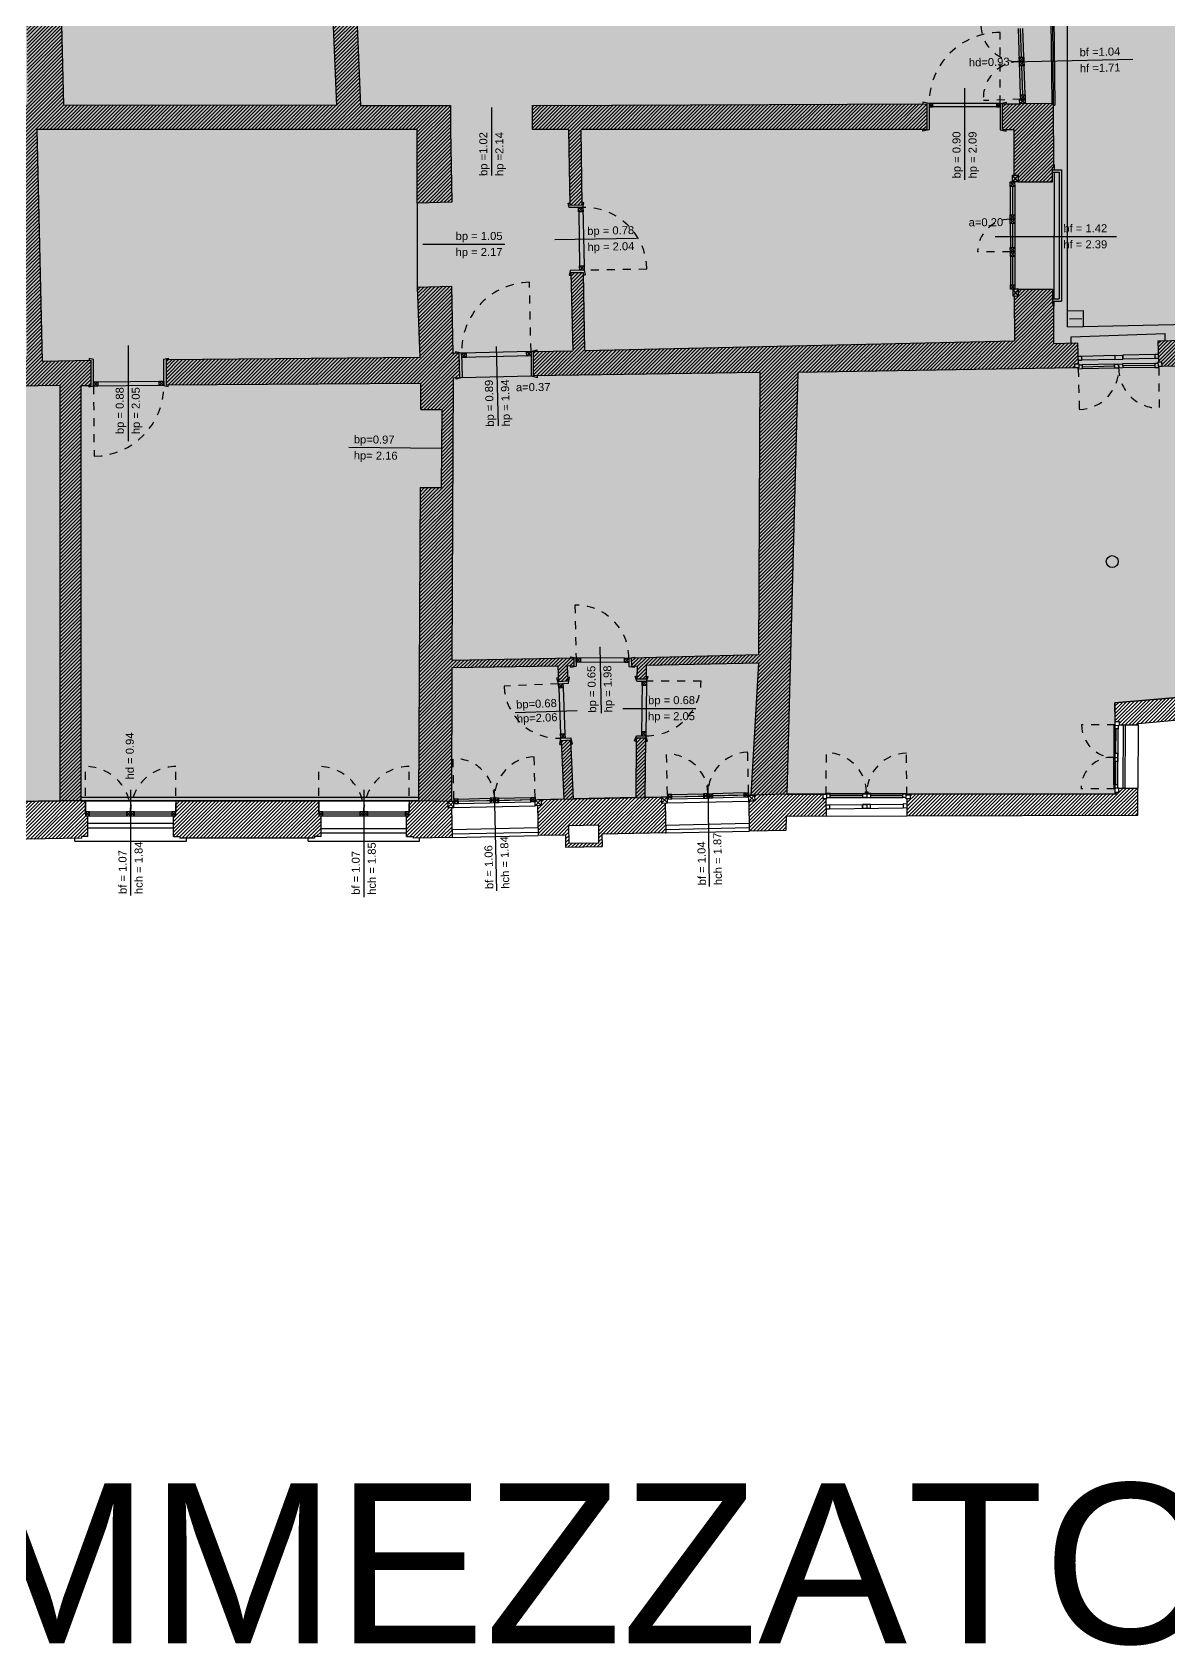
# Model space of a CAD drawing. Header units: millimetres. Extents: x -69 to 235, y 2 to 992.
# Drawn here: x 21.92 to 36.12, y 470.61 to 490.78 of the extents above; entities that cross this region are included whole.
import ezdxf
from ezdxf.enums import TextEntityAlignment as Align

# ---------------------------------------------------------------- set-up
doc = ezdxf.new("R2010")
doc.units = ezdxf.units.MM
doc.header["$LTSCALE"] = 0.01
doc.linetypes.add('HIDDEN2', pattern=[4.7625, 3.175, -1.5875])
for name, color, linetype in [('ob__L_grafica', 250, 'Continuous'), ('ob_A_linea_proiezione', 251, 'HIDDEN2'), ('ob_A_linea_v2', 251, 'Continuous'), ('ob_A_muro', 1, 'Continuous'), ('ob_A_muro_r', 252, 'Continuous'), ('ob_cornici corrette', 3, 'Continuous'), ('ob_Q 1_50', 250, 'Continuous'), ('ob_retino chiaro', 254, 'Continuous'), ('ob_serramento_s', 3, 'Continuous')]:
    doc.layers.add(name, color=color, linetype=linetype)
doc.styles.add('STYLE1', font='arial.ttf')
doc.styles.add('Testo L', font='arial.ttf', dxfattribs={"height": 2.5})

msp = doc.modelspace()

# ---------------------------------------------------------------- hatches: boundary and pattern name
at = {"layer": 'ob_A_muro_r'}
h = msp.add_hatch(dxfattribs=at)
h.set_pattern_fill('ANSI31', color=256, scale=0.01)
h.paths.add_polyline_path([(26.1307, 498.5451), (22.1535, 498.5451), (22.1452, 498.6888), (21.7087, 498.6656), (21.7151, 498.5451), (21.4551, 498.5451), (21.4551, 498.202), (21.7593, 498.202), (21.9122, 494.365), (21.1162, 494.3648), (21.1168, 493.8316), (21.827, 493.8471), (21.8614, 489.8838), (21.1693, 489.9104), (21.1733, 489.5471), (21.8253, 489.5656), (21.8523, 486.7065), (21.4552, 486.6876), (21.4627, 486.3475), (22.2652, 486.3606), (22.2652, 481.1726), (21.3759, 481.1585), (21.3766, 481.1236), (21.3341, 481.1227), (21.3357, 481.0207), (21.3365, 480.9707), (21.2865, 480.9699), (21.2904, 480.7079), (21.3919, 480.7096), (21.3923, 480.6853), (22.5336, 480.7036), (22.5336, 480.7236), (22.6152, 480.7236), (22.6155, 480.9856), (22.5855, 480.9856), (22.5855, 481.0356), (22.5855, 481.1726), (22.528, 481.1726), (22.528, 486.3606), (22.6555, 486.3618), (22.6559, 486.6768), (22.0445, 486.6661), (21.9789, 489.5616), (26.732, 489.5616), (26.732, 488.6387), (27.1648, 488.6532), (27.1457, 489.5616), (27.1457, 489.8627), (26.0257, 489.8595), (25.966, 491.2642), (25.6635, 491.2513), (25.7226, 489.8595), (22.3097, 489.8665), (22.2148, 493.6903), (25.5623, 493.7007), (25.5852, 493.1025, 0.0001712), (25.5852, 493.1023), (25.5997, 492.7803), (25.6232, 492.2005), (25.9256, 492.2133), (25.9022, 492.7932), (25.8877, 493.116), (25.8656, 493.6135), (25.8683, 493.7016), (26.9009, 493.7025), (28.6181, 493.6969), (30.2153, 493.705), (30.5454, 493.6987), (30.9535, 493.7124), (31.2615, 493.7089), (31.5502, 493.7127), (31.8296, 493.7149), (32.1851, 493.7159), (32.4329, 493.7194), (32.842, 493.7236), (32.842, 493.7356), (32.857, 493.7356), (32.9104, 493.9328), (32.9421, 494.0782), (32.9594, 494.1593), (32.9194, 494.1593), (32.9194, 494.2043), (32.9178, 494.3645), (32.7528, 494.3627), (32.753, 494.3527), (32.653, 494.3516), (32.6527, 494.3716), (32.3478, 494.3685), (32.3479, 494.3535), (27.2038, 494.357), (26.9848, 494.3572), (22.4113, 494.3603), (22.19, 498.202), (26.1307, 498.202)])
h = msp.add_hatch(dxfattribs=at)
h.set_pattern_fill('ANSI31', color=256, scale=0.01)
h.paths.add_polyline_path([(29.8278, 481.1438), (29.7828, 481.1431), (29.7818, 481.2181), (29.5813, 481.214), (29.5884, 481.9534), (29.4685, 481.9548), (29.4613, 481.2115), (28.6844, 481.1951), (28.6505, 481.9287), (28.5307, 481.9231), (28.5645, 481.1926), (28.2791, 481.1866), (28.2803, 481.1116), (28.2354, 481.1109), (28.2435, 480.7365), (28.5844, 480.7437), (28.5844, 480.5937), (29.0407, 480.602), (29.0396, 480.7532), (29.8357, 480.77)])
h.paths.add_polyline_path([(29.0014, 480.8653), (28.9994, 480.6477), (28.6242, 480.6428), (28.6229, 480.8571)], flags=16)
h.paths.add_polyline_path([(31.4858, 486.524), (34.9499, 486.5819), (34.9487, 486.6319), (34.9891, 486.6328), (34.9822, 486.8939), (34.6812, 486.8863), (34.6812, 487.3817), (34.6712, 487.3817), (34.6712, 487.5665), (34.2432, 487.565), (34.2429, 487.48), (34.1914, 487.4802), (34.1933, 486.9202), (28.8241, 486.7991), (28.8079, 487.7711), (28.6502, 487.768), (28.6739, 486.7958), (28.1825, 486.7847), (28.1858, 486.4821), (31.0107, 486.523), (30.9961, 482.9945), (29.4047, 482.954), (29.4064, 482.8533), (29.4773, 482.8564), (29.4758, 482.6966), (29.5956, 482.6955), (29.5972, 482.8616), (30.9956, 482.8933), (30.9013, 481.2419), (30.9468, 481.2425), (30.9478, 481.1675), (30.8728, 481.1666), (30.8805, 480.792), (31.3382, 480.8016), (31.3427, 480.9764), (31.8403, 480.9796), (31.8381, 481.199), (31.8001, 481.1992), (31.8003, 481.2537), (31.3499, 481.2536)])
h.paths.add_polyline_path([(27.1639, 482.8318), (28.4876, 482.8532), (28.4963, 482.6643), (28.6161, 482.6699), (28.6076, 482.8551), (28.6879, 482.8564), (28.6862, 482.9564), (27.1644, 482.931), (27.1812, 486.4595), (27.2626, 486.4614), (27.2558, 486.764), (27.1743, 486.7626), (27.1609, 487.6048), (26.732, 487.5926), (26.762, 486.7117), (23.5922, 486.6839), (23.5925, 486.3688), (26.7729, 486.39), (26.7713, 486.062), (27.0391, 486.062), (27.0307, 485.0859), (26.7667, 485.0859), (26.748, 481.1726), (26.628, 481.1726), (26.628, 481.0356), (26.628, 480.9856), (26.598, 480.9856), (26.5976, 480.7236), (26.6792, 480.7236), (26.6792, 480.7036), (27.1682, 480.7139), (27.1603, 481.0876), (27.1153, 481.087), (27.1142, 481.162), (27.159, 481.1626)])
h.paths.add_polyline_path([(33.0972, 489.8801), (28.1707, 489.8627), (28.1707, 489.5616), (28.6205, 489.5616), (28.6363, 488.6156), (28.7938, 488.6179), (28.7781, 489.5616), (33.0975, 489.5616)])
h.paths.add_polyline_path([(34.6795, 489.8903), (34.3299, 489.8852), (34.2599, 489.8828), (34.2599, 489.8832), (34.0456, 489.8826), (34.0458, 489.5616), (34.1844, 489.5616), (34.1868, 488.9902), (34.2413, 488.9904), (34.2416, 488.9054), (34.6713, 488.9067), (34.6712, 489.0917), (34.6812, 489.0917)])
h.paths.add_polyline_path([(34.65, 492.472), (34.2418, 492.4662), (34.2433, 492.4237), (34.1875, 492.4218), (34.2373, 490.9619), (34.2931, 490.9638), (34.2945, 490.9229), (34.6677, 490.9267)])
h.paths.add_polyline_path([(34.6133, 494.4745), (34.2726, 494.4743), (34.2726, 494.4132), (34.2527, 494.4132), (34.2526, 494.3875), (34.0926, 494.3859), (34.0941, 494.2248), (34.0941, 494.1798), (34.0491, 494.1798), (34.0956, 493.8455), (34.1119, 493.7479), (34.1419, 493.7482), (34.143, 493.6882), (34.151, 493.5164), (34.206, 493.5183), (34.2074, 493.4758), (34.6154, 493.4817)])
h.paths.add_polyline_path([(34.6091, 496.5496), (34.2899, 496.5496), (34.2899, 496.4813), (34.2489, 496.4815), (34.2551, 496.1254), (34.2899, 496.1257), (34.2899, 496.0547), (34.6101, 496.0547)])
h.paths.add_polyline_path([(34.6148, 498.5955), (34.3649, 498.6033), (34.3686, 498.7232), (34.2452, 498.727), (34.2344, 498.5385), (34.0801, 498.5386), (34.0803, 498.3409), (34.0809, 498.3014), (34.0803, 498.2954), (34.0803, 498.2112), (34.27, 498.2072), (34.27, 498.1909), (34.2899, 498.1909), (34.2899, 498.1325), (34.6058, 498.1325)])
h = msp.add_hatch(dxfattribs=at)
h.set_pattern_fill('ANSI31', color=256, scale=0.01)
h.paths.add_polyline_path([(40.1378, 487.0484), (39.0705, 487.0326), (39.0786, 486.7256), (39.1175, 486.7269), (39.1192, 486.6769), (39.4516, 486.6882), (39.5188, 484.3306), (39.1064, 484.3188), (39.1107, 484.1689), (39.6616, 484.1846), (39.6015, 486.6933), (39.7101, 486.6969), (40.1027, 486.7034), (40.1019, 486.7534), (40.1428, 486.7541)])
h.paths.add_polyline_path([(38.0623, 486.9974), (36.3196, 486.9278), (35.9906, 486.9195), (35.9976, 486.6522), (36.037, 486.6534), (36.0385, 486.6042), (36.4226, 486.6132), (37.6379, 486.6426), (37.7096, 484.129), (38.3609, 484.1522), (38.3567, 484.2974), (37.8553, 484.2831), (37.7879, 486.6462), (38.0306, 486.6521), (38.0293, 486.7021), (38.0701, 486.7031)])
h = msp.add_hatch(dxfattribs=at)
h.set_pattern_fill('ANSI31', color=256, scale=0.01)
h.paths.add_polyline_path([(40.0643, 482.7313), (40.0251, 482.7279), (40.0208, 482.7778), (39.7139, 482.7528), (39.7048, 483.0719), (39.225, 483.0583), (39.2348, 482.7136), (37.8624, 482.6015), (37.8664, 482.5517), (37.8266, 482.5486), (37.845, 482.3223), (40.0803, 482.5048)])
h.paths.add_polyline_path([(36.8277, 482.4669), (36.7902, 482.4637), (36.786, 482.5135), (36.7379, 482.5097), (35.4498, 482.3957), (35.4538, 482.1606), (35.5038, 482.1607), (35.5039, 482.1205), (35.7397, 482.1205), (35.7397, 482.138), (36.7623, 482.2338), (36.8484, 482.2409)])
h.paths.add_polyline_path([(35.736, 481.331), (35.4997, 481.331), (35.499, 481.2805), (35.4649, 481.2809), (35.4652, 481.2554), (32.8904, 481.2543), (32.8898, 481.1973), (32.8501, 481.1977), (32.8502, 480.9832), (35.7344, 480.9922)])
h = msp.add_hatch(dxfattribs=at)
h.set_pattern_fill('ANSI31', color=256, scale=0.01)
h.paths.add_polyline_path([(25.53, 480.9856), (25.5, 480.9856), (25.5, 481.0356), (25.5, 481.1726), (23.7135, 481.1726), (23.7135, 481.0356), (23.7135, 480.9856), (23.6835, 480.9856), (23.6832, 480.7236), (23.7648, 480.7236), (23.7648, 480.7036), (25.448, 480.7036), (25.448, 480.7236), (25.5296, 480.7236)])
at = {"layer": 'ob_retino chiaro'}
h = msp.add_hatch(color=256, dxfattribs=at)
h.dxf.hatch_style = 1
h.paths.add_polyline_path([(11.7456, 506.9862), (16.8335, 506.9774), (21.4173, 506.9699), (21.7543, 506.9847), (25.8735, 507.0788), (26.3786, 506.8855), (29.783, 506.8892), (29.9229, 506.8766), (30.2803, 506.9175), (34.3287, 506.9079), (34.7526, 506.9069), (39.5387, 506.8813), (40.0167, 506.8671), (44.4451, 506.7996), (44.595, 506.7955), (49.6339, 506.6701), (49.7833, 483.6982), (46.6681, 483.3702), (44.8716, 483.2413), (42.0766, 483.0311), (41.6272, 483.0107), (41.3171, 482.8837), (39.7139, 482.7528), (37.8107, 482.5955), (35.4498, 482.3957), (35.4503, 481.2554), (31.3499, 481.2537), (30.9013, 481.2419), (29.5812, 481.2071), (27.159, 481.163), (26.748, 481.1726), (23.7135, 481.1726), (22.2652, 481.1726), (18.2537, 481.1084), (13.7752, 480.9835), (12.777, 480.9518), (12.7606, 481.9534), (12.725, 484.1318), (12.7277, 486.1462), (12.6557, 489.5399), (12.5782, 490.0164), (12.4245, 493.8593), (12.6822, 494.3622), (12.4809, 498.2797), (12.2454, 498.6474), (12.0534, 501.4529), (11.8126, 505.6122)])
h.paths.add_polyline_path([(27.2312, 500.4214), (27.205, 496.4409), (27.2037, 494.3477), (32.3355, 494.3535), (32.3479, 494.3537), (32.3478, 494.3685), (32.653, 494.3716), (32.653, 494.3516), (32.753, 494.3527), (32.7528, 494.3627), (32.9178, 494.3645), (34.0926, 494.3859), (34.2526, 494.3875), (34.2526, 494.4132), (34.2726, 494.4132), (34.2726, 494.4743), (34.6133, 494.4745), (34.6058, 498.1325), (34.6148, 498.5955), (34.6587, 500.0199), (28.9932, 500.0518), (28.988, 500.422)], flags=16)

# ---------------------------------------------------------------- linework, layer by layer
at = {"layer": 'ob_A_linea_proiezione'}
for p, q in [((34.0156, 489.8867), (34.0156, 490.7751)), ((34.273, 489.9387), (33.8059, 489.9228)), ((34.1428, 488.0304), (33.7342, 488.0304)), ((28.1527, 486.7855), (28.1327, 487.6524)), ((34.9901, 486.5679), (35.0038, 486.0613)), ((35.9982, 486.5869), (36.0013, 486.0801)), ((22.6855, 486.354), (22.6928, 485.4769)), ((28.7003, 483.6167), (28.7162, 482.9585)), ((28.4969, 482.6345), (27.8156, 482.603)), ((30.2778, 482.6658), (29.5958, 482.6655)), ((28.2035, 481.2154), (28.193, 481.7226)), ((29.8563, 481.2491), (29.8458, 481.7564)), ((30.8711, 481.2715), (30.8605, 481.7787)), ((22.5855, 481.0356), (22.5855, 481.5996)), ((23.7135, 481.0356), (23.7135, 481.5996)), ((25.5, 481.0356), (25.5, 481.5996)), ((26.628, 481.0356), (26.628, 481.5996)), ((27.1888, 481.193), (27.1783, 481.7002))]:
    msp.add_line(p, q, dxfattribs=at)
for points in [[(29.602, 487.8144), (28.8143, 487.8013)], [(35.4539, 482.1205), (35.0328, 482.1205)], [(31.8403, 481.2491), (31.845, 481.7721)], [(32.8503, 481.2476), (32.8448, 481.7651)], [(35.4496, 481.3212), (35.0285, 481.3212)]]:
    msp.add_lwpolyline(points, dxfattribs=at)
for centre, radius, start, end in [((34.241, 490.877), 0.4674, 181.95289, 271.90908), ((34.0156, 489.8867), 0.8884, 90, 180.07337), ((34.2616, 489.9529), 0.4567, 90.58322, 183.77901), ((28.8152, 487.8013), 0.7868, 0.95352, 90.95326), ((34.1451, 488.0294), 0.4109, 90.38749, 179.86588), ((28.1527, 486.7855), 0.8672, 91.32087, 181.32087), ((34.9902, 486.5672), 0.5061, 271.54031, 1.49377), ((35.9955, 486.5794), 0.4993, 179.88612, 270.66564), ((22.6855, 486.354), 0.8771, 270.47579, 0.47579), ((28.7162, 482.9585), 0.6584, 359.69343, 91.38746), ((28.4969, 482.6345), 0.682, 182.65079, 272.65079), ((29.5958, 482.6655), 0.682, 269.44111, 0.02517), ((35.4391, 482.1207), 0.4063, 180.03227, 269.66942), ((28.2133, 481.2057), 0.5172, 92.24371, 180.24349), ((29.8563, 481.2491), 0.5073, 1.13857, 91.18824), ((30.8808, 481.2619), 0.5172, 92.24293, 180.29397), ((31.842, 481.2677), 0.5044, 1.86153, 89.65955), ((32.8516, 481.259), 0.5061, 90.76806, 177.15983), ((35.4132, 481.3304), 0.3848, 86.49188, 181.37671), ((22.5855, 481.0356), 0.564, 354.91385, 90), ((23.7135, 481.0356), 0.564, 90, 185.08615), ((25.5, 481.0356), 0.564, 354.91385, 90), ((26.628, 481.0356), 0.564, 90, 185.08615), ((27.1888, 481.193), 0.5073, 1.1589, 91.1884)]:
    msp.add_arc(centre, radius, start, end, dxfattribs=at)
at = {"layer": 'ob_A_linea_v2'}
for p, q in [((34.8587, 487.0945), (34.8587, 499.8215)), ((34.2711, 489.9937), (34.2429, 490.822)), ((34.3261, 489.9956), (34.2978, 490.8239)), ((34.6712, 489.0578), (34.7819, 489.0578)), ((34.6712, 489.0287), (34.7528, 489.0287)), ((34.6812, 489.1219), (34.6912, 489.1219)), ((34.6912, 489.1219), (34.6912, 489.0578)), ((34.6912, 489.0287), (34.6913, 488.2368)), ((34.7528, 489.0287), (34.7528, 487.4447)), ((34.7819, 489.0578), (34.7819, 487.4156)), ((34.1418, 488.8501), (34.1422, 488.4951)), ((34.1968, 488.8502), (34.1971, 488.4954)), ((26.732, 488.6387), (26.732, 487.5926)), ((34.1425, 488.3853), (34.1436, 488.0852)), ((34.1975, 488.3854), (34.1985, 488.0855)), ((34.6912, 487.4447), (34.6913, 488.2368)), ((34.143, 487.9754), (34.1433, 487.6203)), ((34.198, 487.9755), (34.1982, 487.6206)), ((34.6712, 487.4447), (34.7528, 487.4447)), ((34.6712, 487.4156), (34.7819, 487.4156)), ((34.6912, 487.3517), (34.6912, 487.4156)), ((34.6812, 487.3517), (34.6912, 487.3517)), ((34.8587, 487.2944), (35.0586, 487.2979)), ((34.8587, 487.0945), (34.8587, 487.2944)), ((34.8587, 487.0945), (39.2629, 487.1917)), ((34.8818, 487.1949), (35.0356, 487.1975)), ((35.0587, 487.0979), (35.0587, 487.2979)), ((34.8587, 487.0945), (35.0587, 487.0979)), ((34.9024, 486.9701), (36.0781, 487.0098)), ((34.9033, 486.8889), (34.9024, 486.9701)), ((36.079, 486.9285), (36.0781, 487.0098)), ((35.4468, 486.7386), (35.0342, 486.7261)), ((35.4481, 486.6886), (35.0353, 486.6777)), ((35.4457, 486.6289), (35.0393, 486.6187)), ((35.4468, 486.578), (35.0401, 486.5687)), ((35.9472, 486.6354), (35.5457, 486.6312)), ((35.951, 486.7476), (35.5468, 486.7413)), ((35.9491, 486.5854), (35.5468, 486.5812)), ((35.9525, 486.6976), (35.5481, 486.692)), ((27.2925, 486.4622), (28.1556, 486.4822)), ((35.5532, 481.331), (35.5568, 482.1205)), ((35.5782, 481.331), (35.5819, 482.1205)), ((35.4349, 481.3712), (35.4387, 482.0706)), ((35.4849, 481.371), (35.4887, 482.0703)), ((22.528, 481.2176), (26.7482, 481.217)), ((22.5855, 481.1726), (23.7135, 481.1726)), ((25.5, 481.1726), (26.628, 481.1726)), ((27.1903, 481.0881), (28.2053, 481.1104)), ((27.2438, 481.1938), (27.6413, 481.2028)), ((27.2441, 481.1388), (27.6421, 481.1473)), ((27.7513, 481.2043), (28.1486, 481.2144)), ((27.7525, 481.1493), (28.1496, 481.1596)), ((29.8578, 481.1442), (30.8728, 481.1666)), ((29.9113, 481.2499), (30.3088, 481.2589)), ((29.9116, 481.1949), (30.3096, 481.2035)), ((30.8164, 481.2707), (30.4189, 481.26)), ((30.8176, 481.2158), (30.4197, 481.205)), ((31.8841, 481.1203), (32.804, 481.1315)), ((31.8903, 481.264), (32.8006, 481.2635)), ((31.8904, 481.214), (32.7997, 481.2135)), ((22.6355, 481.0356), (23.0995, 481.0356)), ((22.6355, 480.9856), (23.0995, 480.9856)), ((23.1995, 481.0356), (23.6635, 481.0356)), ((23.1995, 480.9856), (23.6635, 480.9856)), ((25.55, 481.0356), (26.014, 481.0356)), ((25.55, 480.9856), (26.014, 480.9856)), ((26.114, 481.0356), (26.578, 481.0356)), ((26.114, 480.9856), (26.578, 480.9856)), ((31.8841, 481.0703), (32.8036, 481.0817)), ((22.452, 480.6656), (22.452, 480.7036)), ((23.8463, 480.6656), (23.8463, 480.7036)), ((25.3665, 480.6656), (25.3665, 480.7036)), ((26.7608, 480.6656), (26.7608, 480.7053)), ((27.1682, 480.7139), (28.2435, 480.7365)), ((29.8357, 480.77), (30.8805, 480.792)), ((22.452, 480.6656), (23.8463, 480.6656)), ((25.3665, 480.6656), (26.7608, 480.6656))]:
    msp.add_line(p, q, dxfattribs=at)
for points in [[(35.7397, 482.1205), (35.736, 481.331)], [(35.4887, 482.0703), (35.4387, 482.0706)], [(35.4849, 481.371), (35.435, 481.3712)], [(35.4997, 481.3309), (35.4498, 481.3311)], [(31.8403, 480.9796), (32.8502, 480.9832)]]:
    msp.add_lwpolyline(points, dxfattribs=at)
at = {"layer": 'ob_A_muro'}
for p, q in [((22.2148, 493.6903), (22.3097, 489.8665)), ((27.1457, 489.8627), (27.1457, 489.5616)), ((34.3299, 489.8852), (34.6795, 489.8903)), ((26.732, 489.5616), (21.9789, 489.5616)), ((21.9789, 489.5616), (22.0445, 486.6661)), ((28.6205, 489.5616), (28.1707, 489.5616)), ((33.0975, 489.5616), (28.7781, 489.5616)), ((34.0458, 489.5616), (34.1844, 489.5616)), ((34.6713, 488.9067), (34.6712, 489.0917)), ((34.6712, 489.0917), (34.6812, 489.0917)), ((34.2416, 488.9054), (34.6716, 488.9067)), ((26.732, 487.5926), (26.762, 486.7117)), ((34.2432, 487.565), (34.6712, 487.5665)), ((34.6712, 487.5665), (34.6712, 487.3817)), ((34.6712, 487.3817), (34.6812, 487.3817)), ((34.6812, 487.3817), (34.6812, 486.8863)), ((34.6812, 486.8863), (34.9822, 486.8939)), ((35.9906, 486.9195), (36.3196, 486.9278)), ((35.9976, 486.6522), (35.9906, 486.9195)), ((22.0445, 486.6661), (22.6559, 486.6768)), ((22.6555, 486.3618), (22.6559, 486.6768)), ((26.7729, 486.39), (26.7713, 486.062)), ((27.1812, 486.4595), (27.1644, 482.9311)), ((26.7751, 486.062), (27.0391, 486.062)), ((27.0391, 486.062), (27.0307, 485.0859)), ((26.7667, 485.0859), (26.748, 481.1726)), ((26.7667, 485.0859), (27.0307, 485.0859)), ((35.4498, 482.3957), (36.7379, 482.5097)), ((35.4538, 482.1606), (35.4498, 482.3957)), ((35.7397, 482.138), (36.7623, 482.2338)), ((35.7397, 482.1205), (35.7397, 482.138)), ((35.7344, 480.9922), (35.736, 481.331)), ((22.528, 481.1726), (22.5855, 481.1726)), ((22.5855, 481.1726), (22.5855, 481.0356)), ((23.7135, 481.1726), (23.7135, 481.0356)), ((23.7135, 481.1726), (23.8335, 481.1726)), ((23.7135, 481.1726), (25.5, 481.1726)), ((25.5, 481.1726), (25.5, 481.0356)), ((26.628, 481.1726), (26.628, 481.0356)), ((26.628, 481.1726), (26.748, 481.1726)), ((28.2354, 481.1109), (28.2435, 480.7365)), ((29.8278, 481.1438), (29.8357, 480.77)), ((30.8728, 481.1666), (30.8805, 480.792)), ((32.8902, 481.2336), (32.8902, 481.2338)), ((22.6152, 480.7236), (22.6155, 480.9856)), ((23.6832, 480.7236), (23.6835, 480.9856)), ((25.5296, 480.7236), (25.53, 480.9856)), ((26.5976, 480.7236), (26.598, 480.9856)), ((27.1603, 481.0876), (27.1682, 480.7139)), ((32.8502, 480.9832), (35.7344, 480.9922)), ((22.6152, 480.7236), (22.5336, 480.7236)), ((22.5336, 480.7236), (22.5336, 480.7036)), ((23.6832, 480.7236), (23.7648, 480.7236)), ((23.7648, 480.7236), (23.7648, 480.7036)), ((25.448, 480.7036), (23.7648, 480.7036)), ((25.5296, 480.7236), (25.448, 480.7236)), ((25.448, 480.7236), (25.448, 480.7036)), ((26.5976, 480.7236), (26.6792, 480.7236)), ((26.6792, 480.7236), (26.6792, 480.7036)), ((29.0396, 480.7532), (29.0407, 480.602))]:
    msp.add_line(p, q, dxfattribs=at)
for points in [[(26.0257, 489.8595), (25.966, 491.2642), (25.6635, 491.2513), (25.7226, 489.8595)], [(25.7226, 489.8595), (22.3097, 489.8665)], [(26.0257, 489.8595), (27.1457, 489.8627)], [(28.1707, 489.5616), (28.1707, 489.8627), (33.0972, 489.8801), (33.0975, 489.5616)], [(34.0458, 489.5616), (34.0456, 489.8826), (34.2749, 489.8833), (34.2749, 489.8833), (34.2749, 489.8833), (34.2749, 489.8833), (34.2749, 489.8833), (34.2749, 489.8833), (34.2749, 489.8833), (34.2749, 489.8833), (34.2749, 489.8833), (34.2749, 489.8833), (34.2749, 489.8833), (34.2749, 489.8833), (34.2749, 489.8833), (34.2749, 489.8833), (34.2749, 489.8833)], [(34.6795, 489.8903), (34.6812, 489.0917)], [(27.1457, 489.5616), (27.1648, 488.6532), (26.732, 488.6387), (26.732, 489.5616)], [(28.6205, 489.5616), (28.6363, 488.6156), (28.7938, 488.6179), (28.7781, 489.5616)], [(34.1844, 489.5616), (34.1868, 488.9902)], [(28.8241, 486.7991), (28.8079, 487.7711), (28.6502, 487.768), (28.6739, 486.7958)], [(26.732, 487.5926), (27.1609, 487.6048), (27.1743, 486.7626)], [(34.1914, 487.4802), (34.1933, 486.9202)], [(27.1812, 486.4595), (27.2626, 486.4614), (27.2558, 486.764), (27.1743, 486.7626)], [(31.0107, 486.523), (28.1858, 486.4821), (28.1825, 486.7847), (28.6739, 486.7958)], [(28.8241, 486.7991), (34.1935, 486.9202)], [(34.9822, 486.892), (34.9891, 486.6328)], [(22.2652, 486.3606), (21.4627, 486.3475), (21.4552, 486.6876), (21.8523, 486.7065)], [(26.762, 486.7117), (26.762, 486.7117), (23.5922, 486.6839), (23.5925, 486.3688), (26.7729, 486.39)], [(34.9499, 486.5819), (31.4858, 486.524), (31.3499, 481.2536)], [(36.0385, 486.6042), (36.4226, 486.6132)], [(22.2652, 486.3606), (22.2652, 481.1726)], [(22.528, 486.3606), (22.528, 486.3606), (22.6555, 486.3618), (22.6555, 486.3618)], [(22.528, 486.3606), (22.528, 481.1726)], [(31.0107, 486.523), (30.9961, 482.9945)], [(27.1666, 482.931), (28.6862, 482.9564), (28.6879, 482.8564), (28.6076, 482.8551)], [(30.9961, 482.9945), (30.9961, 482.9945), (29.4047, 482.954), (29.4064, 482.8533), (29.4773, 482.8564)], [(27.1639, 482.8318), (27.159, 481.163)], [(28.4876, 482.8532), (27.1639, 482.8318)], [(28.4876, 482.8532), (28.4963, 482.6643), (28.6161, 482.6699), (28.6076, 482.8551)], [(29.4773, 482.8564), (29.4758, 482.6966), (29.5956, 482.6955), (29.5972, 482.8616)], [(30.9956, 482.8933), (30.9956, 482.8933), (29.5972, 482.8616)], [(30.9956, 482.8934), (30.9013, 481.2419)], [(35.5039, 482.1205), (35.7397, 482.1205)], [(28.6844, 481.1951), (28.6505, 481.9287), (28.5307, 481.9231), (28.5645, 481.1926)], [(29.5813, 481.214), (29.5884, 481.9534), (29.4685, 481.9548), (29.4613, 481.2115)], [(35.4847, 481.331), (35.736, 481.331)], [(21.3759, 481.1585), (22.2652, 481.1726)], [(28.5645, 481.1926), (28.2341, 481.1857)], [(29.4613, 481.2115), (28.6844, 481.1951)], [(29.7818, 481.2181), (29.5813, 481.214)], [(31.3499, 481.2536), (31.8376, 481.2537), (31.8376, 481.249)], [(31.8381, 481.199), (31.8403, 480.9796)], [(35.4652, 481.2554), (32.8501, 481.2543), (32.8501, 481.2477)], [(32.8501, 481.1977), (32.8502, 480.9832)], [(35.4652, 481.2554), (35.4649, 481.2809)], [(31.8403, 480.9796), (31.3427, 480.9764), (31.3382, 480.8016), (30.8805, 480.792)], [(22.5336, 480.7036), (21.3923, 480.6853)], [(27.1682, 480.7139), (26.6792, 480.7036)], [(28.5844, 480.7437), (28.2435, 480.7365)], [(28.5844, 480.7437), (28.5844, 480.5937), (29.0407, 480.602)], [(28.5844, 480.7437), (28.5844, 480.5937)], [(28.6229, 480.8571), (28.6242, 480.6428), (28.9994, 480.6477), (29.0014, 480.8653), (28.6229, 480.8571)], [(29.8357, 480.77), (29.0396, 480.7532)]]:
    msp.add_lwpolyline(points, dxfattribs=at)
msp.add_circle((35.4168, 484.1607), 0.075, dxfattribs=at)
at = {"layer": 'ob_cornici corrette'}
msp.add_line((29.5959, 482.7287), (29.5959, 482.7267), dxfattribs=at)
at = {"layer": 'ob_Q 1_50'}
for p, q in [((34.1573, 490.4078), (35.6746, 490.4389)), ((33.5714, 490.0787), (33.5714, 488.9333)), ((27.6582, 489.8343), (27.6582, 488.9842)), ((28.4485, 488.1849), (29.4698, 488.2033)), ((33.9531, 488.2251), (35.4707, 488.2251)), ((26.8021, 488.129), (27.8236, 488.129)), ((23.1182, 486.862), (23.1182, 485.6664)), ((27.7169, 486.8511), (27.7413, 485.8577)), ((27.0349, 485.574), (25.8761, 485.5866)), ((29.0139, 483.097), (29.0295, 482.265)), ((29.3, 482.3257), (30.2105, 482.3256)), ((28.7311, 482.2971), (27.954, 482.271)), ((23.1495, 481.3076), (23.1495, 479.9888)), ((26.064, 481.3076), (26.064, 479.9661)), ((27.6931, 481.3185), (27.721, 480.0457)), ((30.3622, 481.3749), (30.3797, 480.1004))]:
    msp.add_line(p, q, dxfattribs=at)
at = {"layer": 'ob_retino chiaro'}
msp.add_lwpolyline([(37.8107, 482.5955), (35.4498, 482.3957), (35.4503, 481.2554), (31.3499, 481.2537), (30.9013, 481.2419), (29.5812, 481.2071), (27.159, 481.163), (26.748, 481.1726), (23.7135, 481.1726), (22.2652, 481.1726), (18.2537, 481.1084), (13.7752, 480.9835), (12.777, 480.9518), (12.7606, 481.9534), (12.725, 484.1318), (12.7277, 486.1462), (12.6557, 489.5399), (12.5782, 490.0164), (12.4245, 493.8593)], dxfattribs=at)
at = {"layer": 'ob_serramento_s'}
for p, q in [((34.2825, 490.4658), (34.2704, 490.823)), ((34.2986, 489.9946), (34.2863, 490.3559)), ((34.0156, 489.8867), (33.1272, 489.8867)), ((33.174, 489.8867), (33.1272, 489.8428)), ((33.1272, 489.8855), (33.1275, 489.5575)), ((33.174, 489.8428), (33.1272, 489.8855)), ((34.0156, 489.8428), (33.1272, 489.8428)), ((34.0156, 489.8867), (33.9688, 489.8428)), ((34.0156, 489.8428), (33.9688, 489.8855)), ((34.0156, 489.8867), (34.0158, 489.5575)), ((34.092, 489.9006), (34.0921, 489.8828)), ((34.3299, 489.8852), (34.258, 489.9382)), ((34.328, 489.9406), (34.2599, 489.8828)), ((34.328, 489.9406), (34.3299, 489.8852)), ((34.6798, 489.8645), (34.6973, 489.8647)), ((34.2416, 488.9054), (34.1713, 488.9902)), ((34.2413, 488.9904), (34.1716, 488.9052)), ((34.2413, 488.9904), (34.2416, 488.9054)), ((34.1693, 488.8502), (34.1698, 488.4952)), ((28.8022, 488.588), (28.6296, 488.5855)), ((34.17, 488.3853), (34.1711, 488.0853)), ((34.1705, 487.9755), (34.1708, 487.6203)), ((28.8158, 487.8013), (28.6427, 487.7978)), ((28.8084, 487.7445), (28.8292, 487.7455)), ((34.2432, 487.565), (34.1729, 487.4803)), ((34.2429, 487.48), (34.1732, 487.5653)), ((34.2429, 487.48), (34.2432, 487.565)), ((28.1527, 486.7855), (27.2857, 486.7655)), ((27.2857, 486.7655), (27.2925, 486.4622)), ((28.1527, 486.7855), (28.1556, 486.4822)), ((28.229, 486.7857), (28.2289, 486.8065)), ((22.6855, 486.354), (22.6859, 486.6846)), ((23.5626, 486.3613), (23.5623, 486.6919)), ((28.1539, 486.7309), (27.287, 486.7109)), ((34.9874, 486.7267), (35.0342, 486.7277)), ((34.989, 486.6767), (35.0353, 486.6777)), ((35.0353, 486.6777), (35.0342, 486.7277)), ((35.4463, 486.6021), (35.0398, 486.5921)), ((35.4468, 486.7386), (35.5468, 486.7411)), ((35.4468, 486.7386), (35.4481, 486.6886)), ((35.4481, 486.6886), (35.5481, 486.6911)), ((35.9482, 486.6104), (35.5463, 486.6055)), ((35.5468, 486.7411), (35.5481, 486.6911)), ((35.5481, 486.6911), (35.5468, 486.7411)), ((35.9952, 486.7489), (35.951, 486.7476)), ((35.9525, 486.6976), (35.951, 486.7476)), ((35.9965, 486.6989), (35.9525, 486.6976)), ((23.5066, 486.36), (22.6855, 486.354)), ((22.7411, 486.4088), (23.5616, 486.4158)), ((28.6449, 482.9694), (28.6452, 482.9558)), ((28.7162, 482.9585), (28.718, 482.8535)), ((29.3212, 482.9552), (28.7162, 482.9585)), ((29.3746, 482.9549), (29.3766, 482.85)), ((29.445, 482.9663), (29.4452, 482.955)), ((28.614, 482.7162), (28.6337, 482.7171)), ((28.6468, 482.8558), (28.6471, 482.8421)), ((29.321, 482.9013), (28.716, 482.9039)), ((29.4468, 482.855), (29.4471, 482.8413)), ((29.4556, 482.728), (29.4761, 482.7278)), ((29.5959, 482.7267), (29.6156, 482.7265)), ((28.4738, 482.7097), (28.4942, 482.7107)), ((28.4971, 482.6346), (28.6199, 482.64)), ((28.4991, 482.5811), (28.5225, 482.008)), ((28.5529, 482.5834), (28.577, 482.0099)), ((29.4759, 482.6666), (29.5958, 482.6664)), ((29.5419, 482.6658), (29.5329, 481.9841)), ((29.5955, 482.6428), (29.5883, 481.9833)), ((28.5266, 481.9529), (28.6514, 481.9588)), ((29.446, 481.9201), (29.4682, 481.9198)), ((29.4693, 481.9847), (29.5891, 481.9835)), ((29.5881, 481.9187), (29.6103, 481.9184)), ((35.462, 481.7646), (35.4637, 482.0705)), ((28.5128, 481.8759), (28.5328, 481.8768)), ((28.6526, 481.8823), (28.6727, 481.8833)), ((35.4599, 481.3711), (35.4615, 481.6646)), ((27.1903, 481.0881), (27.1142, 481.162)), ((27.1153, 481.087), (27.1892, 481.1631)), ((27.244, 481.1663), (27.6417, 481.1753)), ((27.7519, 481.1768), (28.149, 481.1869)), ((28.2803, 481.1116), (28.2041, 481.1854)), ((28.2053, 481.1104), (28.2791, 481.1866)), ((29.8578, 481.1442), (29.7818, 481.2181)), ((29.7828, 481.1431), (29.8567, 481.2192)), ((29.9115, 481.2224), (30.3092, 481.2315)), ((30.817, 481.2432), (30.4193, 481.2325)), ((30.9478, 481.1675), (30.8718, 481.2415)), ((30.8728, 481.1666), (30.9468, 481.2425)), ((31.8389, 481.1204), (31.8841, 481.1203)), ((31.8841, 481.1203), (31.8841, 481.0703)), ((31.8904, 481.2375), (32.299, 481.2397)), ((32.2951, 481.0761), (32.2953, 481.1261)), ((32.2953, 481.1261), (32.2951, 481.0761)), ((32.3953, 481.1258), (32.2953, 481.1261)), ((32.349, 481.2397), (32.3491, 481.2397)), ((32.3951, 481.0758), (32.3953, 481.1258)), ((32.399, 481.2388), (32.8001, 481.2399)), ((32.804, 481.1317), (32.8036, 481.0817)), ((32.8502, 481.1314), (32.804, 481.1317)), ((22.6355, 481.0356), (22.5855, 480.9856)), ((22.6355, 480.9856), (22.5855, 481.0356)), ((22.6355, 481.0106), (23.0995, 481.0106)), ((23.1495, 481.0356), (23.0995, 480.9856)), ((23.1495, 480.9856), (23.0995, 481.0356)), ((23.1995, 481.0356), (23.1495, 480.9856)), ((23.1995, 480.9856), (23.1495, 481.0356)), ((23.1995, 481.0106), (23.6635, 481.0106)), ((23.7135, 481.0356), (23.6635, 480.9856)), ((23.7135, 480.9856), (23.6635, 481.0356)), ((25.55, 481.0356), (25.5, 480.9856)), ((25.55, 480.9856), (25.5, 481.0356)), ((25.55, 481.0106), (26.014, 481.0106)), ((26.064, 481.0356), (26.014, 480.9856)), ((26.064, 480.9856), (26.014, 481.0356)), ((26.114, 481.0356), (26.064, 480.9856)), ((26.114, 480.9856), (26.064, 481.0356)), ((26.114, 481.0106), (26.578, 481.0106)), ((26.628, 481.0356), (26.578, 480.9856)), ((26.628, 480.9856), (26.578, 481.0356)), ((31.8394, 481.0704), (31.8841, 481.0703)), ((32.3951, 481.0758), (32.2951, 481.0761)), ((32.8505, 481.0813), (32.8036, 481.0817)), ((22.6153, 480.8356), (23.6833, 480.8356)), ((22.6154, 480.8906), (23.6834, 480.8906)), ((25.5298, 480.7701), (26.5978, 480.7701)), ((25.5299, 480.8251), (26.5979, 480.8251)), ((27.1661, 480.8125), (28.2414, 480.8362)), ((27.1673, 480.7575), (28.2425, 480.7812)), ((29.8336, 480.8686), (30.8783, 480.8916)), ((29.8348, 480.8137), (30.8795, 480.8367))]:
    msp.add_line(p, q, dxfattribs=at)
for points in [[(34.6502, 490.9265), (34.662, 489.8901)], [(34.6677, 490.9267), (34.6795, 489.8903)], [(34.6847, 490.9694), (34.6973, 489.8647)], [(34.31, 490.4667), (34.3119, 490.4118), (34.2569, 490.4099), (34.255, 490.4649), (34.31, 490.4667)], [(34.3119, 490.4118), (34.255, 490.4649)], [(34.3116, 490.4118), (34.3134, 490.3568), (34.2584, 490.3549), (34.2566, 490.4099), (34.3116, 490.4118)], [(34.3134, 490.3568), (34.2566, 490.4099)], [(34.31, 490.4667), (34.2569, 490.4099)], [(34.3116, 490.4118), (34.2584, 490.3549)], [(34.3261, 489.9956), (34.328, 489.9406), (34.273, 489.9387), (34.2711, 489.9937), (34.3261, 489.9956)], [(34.328, 489.9406), (34.2711, 489.9937)], [(34.3261, 489.9956), (34.273, 489.9387)], [(33.1272, 489.8855), (33.1272, 489.8855), (33.0508, 489.9006), (33.0508, 489.8799)], [(34.0156, 489.8867), (34.0156, 489.8867), (34.092, 489.9006)], [(34.258, 489.9382), (34.328, 489.9406), (34.3299, 489.8852), (34.2599, 489.8828), (34.258, 489.9382)], [(33.1275, 489.5575), (33.1275, 489.5575), (33.0508, 489.5408), (33.0506, 489.5616)], [(34.0158, 489.5575), (34.0158, 489.5575), (34.092, 489.5408), (34.0922, 489.5616)], [(34.1713, 488.9902), (34.2413, 488.9904), (34.2416, 488.9054), (34.1716, 488.9052), (34.1713, 488.9902)], [(34.1966, 488.9052), (34.1968, 488.8502), (34.1418, 488.8501), (34.1416, 488.9051), (34.1966, 488.9052)], [(34.1968, 488.8502), (34.1416, 488.9051)], [(34.1966, 488.9052), (34.1418, 488.8501)], [(28.6296, 488.5855), (28.6296, 488.5855), (28.615, 488.6415), (28.6358, 488.6419)], [(28.8022, 488.588), (28.8029, 488.533), (28.7479, 488.5322), (28.7471, 488.5872), (28.8022, 488.588)], [(28.8029, 488.533), (28.7471, 488.5872)], [(28.8022, 488.588), (28.7479, 488.5322)], [(28.8022, 488.588), (28.8022, 488.588), (28.8142, 488.6442), (28.7934, 488.6444)], [(28.8022, 488.588), (28.8151, 487.856)], [(28.7487, 488.5322), (28.76, 487.8552)], [(34.1971, 488.4954), (34.1973, 488.4404), (34.1423, 488.4403), (34.1421, 488.4953), (34.1971, 488.4954)], [(34.1973, 488.4404), (34.1421, 488.4953)], [(34.1971, 488.4954), (34.1423, 488.4403)], [(34.1973, 488.4404), (34.1975, 488.3854), (34.1425, 488.3853), (34.1423, 488.4403), (34.1973, 488.4404)], [(34.1975, 488.3854), (34.1423, 488.4403)], [(34.1973, 488.4404), (34.1425, 488.3853)], [(34.1977, 488.0855), (34.1978, 488.0305), (34.1428, 488.0304), (34.1426, 488.0854), (34.1977, 488.0855)], [(34.1978, 488.0305), (34.1426, 488.0854)], [(34.1977, 488.0855), (34.1428, 488.0304)], [(34.1978, 488.0305), (34.198, 487.9755), (34.143, 487.9754), (34.1428, 488.0304), (34.1978, 488.0305)], [(34.198, 487.9755), (34.1428, 488.0304)], [(34.1978, 488.0305), (34.143, 487.9754)], [(28.6427, 487.7978), (28.6427, 487.7978), (28.63, 487.7414), (28.6508, 487.7419)], [(28.8151, 487.856), (28.8158, 487.801), (28.7608, 487.8002), (28.76, 487.8552), (28.8151, 487.856)], [(28.8158, 487.801), (28.76, 487.8552)], [(28.8151, 487.856), (28.7608, 487.8002)], [(28.8158, 487.8013), (28.8158, 487.8013), (28.8292, 487.7455)], [(34.1984, 487.6202), (34.1432, 487.5654)], [(34.1982, 487.5652), (34.1433, 487.6204)], [(34.1991, 487.6197), (34.1993, 487.5647), (34.1443, 487.5645), (34.1441, 487.6195), (34.1991, 487.6197)], [(34.1729, 487.4803), (34.2429, 487.48), (34.2432, 487.565), (34.1732, 487.5653), (34.1729, 487.4803)], [(34.1732, 487.5653), (34.1982, 487.5652)], [(27.2857, 486.7655), (27.2857, 486.7655), (27.2089, 486.784), (27.2092, 486.7632)], [(27.3407, 486.7667), (27.3415, 486.7122), (27.287, 486.7109), (27.2857, 486.7655), (27.3407, 486.7667)], [(27.3415, 486.7122), (27.2857, 486.7655)], [(27.3407, 486.7667), (27.287, 486.7109)], [(28.1527, 486.7855), (28.1535, 486.7309), (28.0989, 486.7297), (28.0977, 486.7842), (28.1527, 486.7855)], [(28.1535, 486.7309), (28.0977, 486.7842)], [(28.1527, 486.7855), (28.0989, 486.7297)], [(28.1527, 486.7855), (28.1527, 486.7855), (28.2286, 486.8065)], [(22.6859, 486.6846), (22.6859, 486.6846), (22.6299, 486.6977), (22.6299, 486.6769)], [(23.5623, 486.6919), (23.5623, 486.6919), (23.6182, 486.7049), (23.6182, 486.6841)], [(34.9993, 486.6181), (35.0393, 486.6187), (35.0401, 486.5687), (34.9901, 486.5679), (34.9899, 486.5829)], [(35.9872, 486.6369), (35.9472, 486.6354), (35.9491, 486.5854), (35.999, 486.5873), (35.9985, 486.6023)], [(22.6855, 486.354), (22.6855, 486.354), (22.6295, 486.341), (22.6295, 486.3618)], [(22.7411, 486.4088), (22.7399, 486.3544), (22.6855, 486.354), (22.6856, 486.4083), (22.7411, 486.4088)], [(22.7411, 486.4088), (22.6855, 486.354)], [(22.7399, 486.3544), (22.6856, 486.4083)], [(23.5625, 486.4158), (23.5624, 486.3613), (23.5066, 486.36), (23.5066, 486.4154), (23.5625, 486.4158)], [(23.5625, 486.4158), (23.5066, 486.36)], [(23.5624, 486.3613), (23.5066, 486.4154)], [(23.5626, 486.3613), (23.5626, 486.3613), (23.6185, 486.3483), (23.6185, 486.3691)], [(27.2925, 486.4622), (27.2925, 486.4622), (27.2164, 486.4395), (27.2157, 486.4603)], [(28.1556, 486.4822), (28.1556, 486.4822), (28.2327, 486.462), (28.2327, 486.4828)], [(28.6449, 482.9694), (28.7162, 482.9585)], [(28.7712, 482.9582), (28.7705, 482.9037), (28.716, 482.9039), (28.7162, 482.9585), (28.7712, 482.9582)], [(28.7712, 482.9582), (28.716, 482.9039)], [(28.7705, 482.9037), (28.7162, 482.9585)], [(29.3748, 482.9548), (29.3756, 482.9011), (29.321, 482.9013), (29.3212, 482.9552), (29.3748, 482.9548)], [(29.3748, 482.9548), (29.321, 482.9013)], [(29.3756, 482.9011), (29.3212, 482.9552)], [(29.3746, 482.9549), (29.445, 482.9663)], [(28.6199, 482.64), (28.6337, 482.7171)], [(28.6471, 482.8421), (28.718, 482.8535)], [(29.3766, 482.85), (29.4471, 482.8413)], [(29.4759, 482.6666), (29.4552, 482.728)], [(29.5958, 482.6664), (29.6152, 482.7265)], [(28.4971, 482.6346), (28.4738, 482.7097)], [(28.4971, 482.6346), (28.5508, 482.637), (28.5529, 482.5834), (28.4991, 482.5811), (28.4971, 482.6346)], [(28.4971, 482.6346), (28.5529, 482.5834)], [(28.5508, 482.637), (28.4991, 482.5811)], [(29.5421, 482.6659), (29.5958, 482.6664), (29.5952, 482.6118), (29.5413, 482.6124), (29.5421, 482.6659)], [(29.5958, 482.6664), (29.5413, 482.6124)], [(29.5421, 482.6659), (29.5952, 482.6118)], [(35.4889, 482.1103), (35.4887, 482.0703), (35.4387, 482.0706), (35.4389, 482.1206), (35.4539, 482.1205)], [(28.5128, 481.8759), (28.5266, 481.9529)], [(28.5225, 482.008), (28.577, 482.0099), (28.5793, 481.9553), (28.5248, 481.9531), (28.5225, 482.008)], [(28.5225, 482.008), (28.5793, 481.9553)], [(28.577, 482.0099), (28.5238, 481.9531)], [(28.6727, 481.8833), (28.6514, 481.9588)], [(29.446, 481.9201), (29.4693, 481.9847)], [(29.5879, 482.0379), (29.5328, 481.9839)], [(29.5343, 482.0389), (29.5889, 482.0378), (29.5883, 481.9833)], [(29.5343, 482.0389), (29.5883, 481.9833)], [(29.6103, 481.9184), (29.588, 481.9835)], [(35.4847, 481.331), (35.4849, 481.371), (35.4349, 481.3712), (35.4346, 481.3213), (35.4496, 481.3212)], [(27.1142, 481.162), (27.1153, 481.087), (27.1903, 481.0881), (27.1892, 481.1631), (27.1142, 481.162)], [(27.1896, 481.138), (27.2446, 481.1388), (27.2438, 481.1938), (27.1888, 481.193), (27.1896, 481.138)], [(27.2446, 481.1388), (27.1888, 481.193)], [(27.1896, 481.138), (27.2438, 481.1938)], [(27.6421, 481.1478), (27.6971, 481.1485), (27.6963, 481.2035), (27.6413, 481.2028), (27.6421, 481.1478)], [(27.6971, 481.1485), (27.6413, 481.2028)], [(27.6421, 481.1478), (27.6963, 481.2035)], [(27.6971, 481.1485), (27.7521, 481.1493), (27.7513, 481.2043), (27.6963, 481.2035), (27.6971, 481.1485)], [(27.7521, 481.1493), (27.6963, 481.2035)], [(27.6971, 481.1485), (27.7513, 481.2043)], [(28.2045, 481.1603), (28.1495, 481.1594), (28.1486, 481.2144), (28.2035, 481.2154), (28.2045, 481.1603)], [(28.2045, 481.1603), (28.1486, 481.2144)], [(28.1491, 481.1839), (28.1496, 481.1589)], [(28.1495, 481.1594), (28.2035, 481.2154)], [(28.2791, 481.1866), (28.2803, 481.1116), (28.2053, 481.1104), (28.2041, 481.1854), (28.2791, 481.1866)], [(29.7818, 481.2181), (29.7828, 481.1431), (29.8578, 481.1442), (29.8567, 481.2192), (29.7818, 481.2181)], [(29.8571, 481.1941), (29.9121, 481.1949), (29.9113, 481.2499), (29.8563, 481.2491), (29.8571, 481.1941)], [(29.9121, 481.1949), (29.8563, 481.2491)], [(29.8571, 481.1941), (29.9113, 481.2499)], [(30.3096, 481.2035), (30.3646, 481.2042), (30.3638, 481.2592), (30.3088, 481.2585), (30.3096, 481.2035)], [(30.3646, 481.2042), (30.3088, 481.2585)], [(30.3096, 481.2035), (30.3638, 481.2592)], [(30.4197, 481.205), (30.3647, 481.2042), (30.3639, 481.2592), (30.4189, 481.26), (30.4197, 481.205)], [(30.4197, 481.205), (30.3639, 481.2592)], [(30.3647, 481.2042), (30.4189, 481.26)], [(30.8721, 481.2165), (30.8171, 481.2157), (30.8164, 481.2707), (30.8714, 481.2715), (30.8721, 481.2165)], [(30.8721, 481.2165), (30.8164, 481.2707)], [(30.8171, 481.2157), (30.8714, 481.2715)], [(30.9468, 481.2425), (30.9478, 481.1675), (30.8728, 481.1666), (30.8718, 481.2415), (30.9468, 481.2425)], [(31.8504, 481.2139), (31.8904, 481.214), (31.8903, 481.264), (31.8403, 481.2639), (31.8404, 481.249)], [(32.3492, 481.1262), (32.3492, 481.076)], [(32.8397, 481.2128), (32.7997, 481.2135), (32.8006, 481.2635), (32.8506, 481.2626), (32.8503, 481.2476)], [(22.5855, 481.0356), (22.5855, 480.9856), (22.6355, 480.9856), (22.6355, 481.0356), (22.5855, 481.0356)], [(23.0995, 481.0356), (23.0995, 480.9856), (23.1495, 480.9856), (23.1495, 481.0356), (23.0995, 481.0356)], [(23.1495, 481.0356), (23.1495, 480.9856), (23.1995, 480.9856), (23.1995, 481.0356), (23.1495, 481.0356)], [(23.6635, 481.0356), (23.6635, 480.9856), (23.7135, 480.9856), (23.7135, 481.0356), (23.6635, 481.0356)], [(25.5, 481.0356), (25.5, 480.9856), (25.55, 480.9856), (25.55, 481.0356), (25.5, 481.0356)], [(26.014, 481.0356), (26.014, 480.9856), (26.064, 480.9856), (26.064, 481.0356), (26.014, 481.0356)], [(26.064, 481.0356), (26.064, 480.9856), (26.114, 480.9856), (26.114, 481.0356), (26.064, 481.0356)], [(26.578, 481.0356), (26.578, 480.9856), (26.628, 480.9856), (26.628, 481.0356), (26.578, 481.0356)]]:
    msp.add_lwpolyline(points, dxfattribs=at)
for points in [[(33.1272, 489.8428), (33.174, 489.8428), (33.174, 489.8867), (33.1272, 489.8867)], [(33.9688, 489.8428), (34.0156, 489.8428), (34.0156, 489.8867), (33.9688, 489.8867)], [(34.9487, 486.6319), (34.9987, 486.633), (34.9998, 486.5831), (34.9499, 486.5819)], [(35.4457, 486.6289), (35.4957, 486.63), (35.4968, 486.58), (35.4468, 486.5789)], [(35.4957, 486.63), (35.5457, 486.6311), (35.5468, 486.5811), (35.4968, 486.58)], [(36.037, 486.6534), (35.9871, 486.6519), (35.9885, 486.6019), (36.0385, 486.6034)], [(35.5038, 482.1607), (35.5039, 482.1107), (35.4539, 482.1106), (35.4538, 482.1606)], [(35.4868, 481.7146), (35.4871, 481.7646), (35.4371, 481.7645), (35.4372, 481.7145)], [(35.4868, 481.7146), (35.4865, 481.6646), (35.4373, 481.6645), (35.4372, 481.7145)], [(35.499, 481.2805), (35.4997, 481.3309), (35.4497, 481.3311), (35.449, 481.2811)], [(31.8001, 481.1992), (31.8501, 481.1989), (31.8503, 481.2489), (31.8003, 481.2492)], [(32.3487, 481.2141), (32.2987, 481.2147), (32.2993, 481.2647), (32.3493, 481.2641)], [(32.3331, 481.2843), (32.3631, 481.2839), (32.3629, 481.2639), (32.3329, 481.2643)], [(32.3487, 481.2141), (32.3987, 481.2134), (32.3993, 481.2634), (32.3493, 481.2641)], [(32.8898, 481.1973), (32.8398, 481.1978), (32.8403, 481.2478), (32.8903, 481.2473)]]:
    msp.add_lwpolyline(points, close=True, dxfattribs=at)

# ---------------------------------------------------------------- texts
at = {"layer": 'ob__L_grafica', "ltscale": 2, "insert": (9.7267, 472.6409), "char_height": 2, "attachment_point": 1, "style": 'Testo L'}
msp.add_mtext_dynamic_manual_height_columns('PIANO AMMEZZATO', width=74.826528, gutter_width=12.5, heights=[0], dxfattribs=at)
at = {"layer": 'ob_Q 1_50', "style": 'STYLE1'}
for s, rotation, p in [('bf =1.04', 1.32573, (35.008, 490.5257)), ('hd=0.93', 1.32573, (33.6246, 490.3981)), ('hf =1.71', 1.32573, (35.0116, 490.3252)), ('bp =1.02', 90.1544, (27.5577, 488.9808)), ('hp =2.14', 90.1544, (27.7582, 488.9802)), ('bp = 0.90', 90.1544, (33.471, 488.9497)), ('hp = 2.09', 90.1544, (33.6715, 488.9491)), ('a=0.20', 0.32598, (33.6217, 488.4008)), ('bf = 1.42', 0.1544, (34.806, 488.3256)), ('bp = 1.05', 0.15793, (27.2106, 488.2294)), ('bp = 0.78', 1.18743, (28.855, 488.2927)), ('hf = 2.39', 0.1544, (34.8055, 488.125)), ('hp = 2.17', 0.15793, (27.21, 488.0289)), ('hp = 2.04', 1.18743, (28.8581, 488.0922)), ('bp = 0.89', 91.56408, (27.6411, 485.8465)), ('hp = 1.94', 91.56408, (27.8416, 485.8508)), ('a=0.37', 0.32598, (27.9644, 486.3407)), ('bp = 0.88', 90.1544, (23.0139, 485.7542)), ('hp = 2.05', 90.1544, (23.2144, 485.7536)), ('bp=0.97', 359.57218, (25.9386, 485.6888)), ('hp= 2.16', 359.57218, (25.9376, 485.4881)), ('bp = 0.65', 91.32185, (28.9186, 482.2733)), ('hp = 1.98', 91.32185, (29.1191, 482.2768)), ('bp=0.68', 2.29426, (27.9665, 482.3742)), ('bp = 0.68', 0.14713, (29.6158, 482.4287)), ('hp=2.06', 2.29426, (27.975, 482.1971)), ('hp = 2.05', 0.14713, (29.6152, 482.2282)), ('hd = 0.94', 90.1544, (23.1395, 481.4387)), ('hch = 1.84', 91.41161, (27.8333, 480.0727)), ('hch = 1.87', 90.9399, (30.4903, 480.1178)), ('bf = 1.07', 90.1544, (23.0491, 480.0072)), ('hch = 1.84', 90.1544, (23.2496, 480.0067)), ('bf = 1.07', 90.1544, (25.9636, 479.997)), ('hch = 1.85', 90.1544, (26.1641, 479.9965)), ('bf = 1.06', 91.41161, (27.6329, 480.0689)), ('bf = 1.04', 90.9399, (30.2898, 480.1156))]:
    msp.add_text(s, height=0.1, rotation=rotation, dxfattribs=at).set_placement(p, align=Align.MIDDLE_LEFT)

doc.saveas('drawing.dxf')
